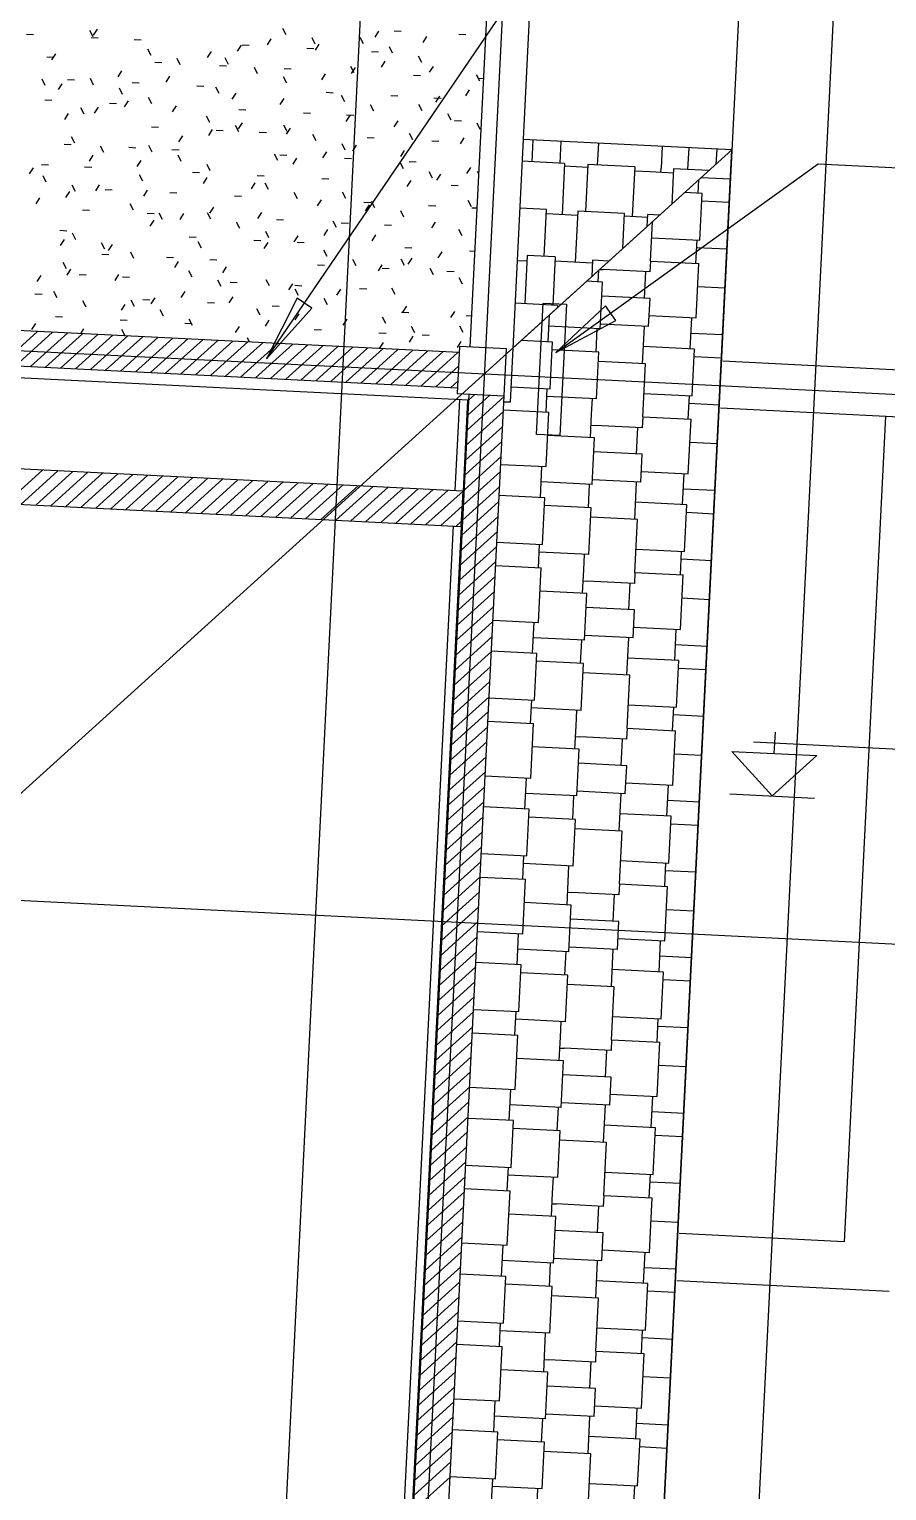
# Model space of a CAD drawing. Extents: x 549999 to 550212, y 1838161 to 1838467.
# Drawn here: x 550131.36 to 550135, y 1838351.09 to 1838357.28 of the extents above; entities that cross this region are included whole.
import ezdxf

# ---------------------------------------------------------------- set-up
doc = ezdxf.new("R2010")
doc.units = 0
for name, color, linetype in [('Level 11', 7, 'Continuous'), ('Level 15', 7, 'Continuous'), ('Level 18', 7, 'Continuous'), ('Level 20', 7, 'Continuous'), ('Level 22', 7, 'Continuous'), ('Level 24', 7, 'Continuous'), ('Level 28', 7, 'Continuous'), ('Level 33', 7, 'Continuous'), ('Level 36', 7, 'Continuous'), ('Level 37', 7, 'Continuous'), ('Level 39', 7, 'Continuous'), ('Level 4', 7, 'Continuous'), ('Level 42', 7, 'Continuous'), ('Level 8', 7, 'Continuous')]:
    doc.layers.add(name, color=color, linetype=linetype)

# ---------------------------------------------------------------- blocks, each defined once
blk = doc.blocks.new('FLOO10')
at = {"layer": 'Level 8'}
for p, q in [((1028.51, 797.1), (1028.51, 447.1)), ((1028.51, 447.1), (958.51, 447.1)), ((958.51, 427.1), (1048.51, 427.1))]:
    blk.add_line(p, q, dxfattribs=at)
blk = doc.blocks.new('FLOO11')
at = {"layer": 'Level 8'}
for p, q in [((958.51, 817.1), (1048.51, 817.1)), ((1048.51, 817.1), (1048.51, 797.1)), ((1048.51, 797.1), (958.51, 797.1))]:
    blk.add_line(p, q, dxfattribs=at)
blk = doc.blocks.new('SPOT_0')
at = {"layer": 'Level 24'}
for p, q in [((0, 0.2), (0, 0.3)), ((-0.1, 0.25), (0.8, 0.25)), ((0, 0), (-0.2, 0.2)), ((-0.2, 0.2), (0.2, 0.2)), ((0, 0), (-0.2, 0.2)), ((-0.2, 0.2), (0.2, 0.2)), ((0.2, 0.2), (0, 0)), ((0.2, 0.2), (0, 0)), ((-0.2, 0), (0.2, 0))]:
    blk.add_line(p, q, dxfattribs=at)

msp = doc.modelspace()

# ---------------------------------------------------------------- linework, layer by layer
at = {"layer": 'Level 11'}
for p, q in [((550131.2421, 1838355.8549), (550131.3994, 1838355.9972)), ((550131.3057, 1838355.8517), (550131.463, 1838355.9941)), ((550131.3693, 1838355.8486), (550131.5266, 1838355.9909)), ((550131.4328, 1838355.8454), (550131.5901, 1838355.9877)), ((550131.4964, 1838355.8422), (550131.6537, 1838355.9845)), ((550131.5599, 1838355.839), (550131.7172, 1838355.9814)), ((550131.6235, 1838355.8358), (550131.7808, 1838355.9782)), ((550131.6871, 1838355.8327), (550131.8444, 1838355.975)), ((550131.7506, 1838355.8295), (550131.9079, 1838355.9718)), ((550131.8142, 1838355.8263), (550131.9715, 1838355.9686)), ((550131.8777, 1838355.8231), (550132.035, 1838355.9655)), ((550131.9413, 1838355.82), (550132.0986, 1838355.9623)), ((550132.0049, 1838355.8168), (550132.1622, 1838355.9591)), ((550132.0684, 1838355.8136), (550132.2257, 1838355.9559)), ((550132.132, 1838355.8104), (550132.2893, 1838355.9528)), ((550132.1955, 1838355.8073), (550132.3528, 1838355.9496)), ((550132.2591, 1838355.8041), (550132.4164, 1838355.9464)), ((550132.3227, 1838355.8009), (550132.48, 1838355.9432)), ((550132.3862, 1838355.7977), (550132.5435, 1838355.94)), ((550132.4498, 1838355.7945), (550132.6071, 1838355.9369)), ((550132.5133, 1838355.7914), (550132.6706, 1838355.9337)), ((550132.5769, 1838355.7882), (550132.7342, 1838355.9305)), ((550132.6405, 1838355.785), (550132.7978, 1838355.9273)), ((550132.704, 1838355.7818), (550132.8613, 1838355.9242)), ((550132.7676, 1838355.7787), (550132.9249, 1838355.921)), ((550132.8311, 1838355.7755), (550132.9884, 1838355.9178)), ((550132.8947, 1838355.7723), (550133.052, 1838355.9146)), ((550132.9583, 1838355.7691), (550133.1156, 1838355.9114)), ((550133.0218, 1838355.7659), (550133.1791, 1838355.9083)), ((550133.1856, 1838355.9341), (550133.1756, 1838355.7343)), ((550133.3853, 1838355.9241), (550133.1856, 1838355.9341)), ((550133.3753, 1838355.7244), (550133.3853, 1838355.9241)), ((550133.0854, 1838355.7628), (550133.1813, 1838355.8496)), ((550133.1489, 1838355.7596), (550133.1782, 1838355.786)), ((550133.1756, 1838355.7343), (550133.3753, 1838355.7244)), ((550133.2179, 1838355.5792), (550133.3752, 1838355.7215)), ((550133.2211, 1838355.6428), (550133.3146, 1838355.7274)), ((550133.2242, 1838355.7063), (550133.251, 1838355.7306)), ((550133.2147, 1838355.5157), (550133.372, 1838355.658)), ((550133.2115, 1838355.4521), (550133.3688, 1838355.5944)), ((550133.2083, 1838355.3885), (550133.3656, 1838355.5309)), ((550133.2052, 1838355.325), (550133.3625, 1838355.4673)), ((550131.2643, 1838355.2681), (550131.4216, 1838355.4104)), ((550131.3278, 1838355.2649), (550131.4851, 1838355.4072)), ((550131.3914, 1838355.2617), (550131.5487, 1838355.404)), ((550131.4549, 1838355.2585), (550131.6122, 1838355.4009)), ((550133.202, 1838355.2614), (550133.3593, 1838355.4037)), ((550131.5185, 1838355.2554), (550131.6758, 1838355.3977)), ((550131.5821, 1838355.2522), (550131.7394, 1838355.3945)), ((550131.6456, 1838355.249), (550131.8029, 1838355.3913)), ((550131.7092, 1838355.2458), (550131.8665, 1838355.3882)), ((550131.7727, 1838355.2427), (550131.93, 1838355.385)), ((550131.8363, 1838355.2395), (550131.9936, 1838355.3818)), ((550131.8999, 1838355.2363), (550132.0572, 1838355.3786)), ((550131.9634, 1838355.2331), (550132.1207, 1838355.3754)), ((550132.027, 1838355.2299), (550132.1843, 1838355.3723)), ((550132.0905, 1838355.2268), (550132.2478, 1838355.3691)), ((550132.1541, 1838355.2236), (550132.3114, 1838355.3659)), ((550132.2177, 1838355.2204), (550132.375, 1838355.3627)), ((550132.2812, 1838355.2172), (550132.4385, 1838355.3596)), ((550132.3448, 1838355.2141), (550132.5021, 1838355.3564)), ((550132.4083, 1838355.2109), (550132.5656, 1838355.3532)), ((550132.4719, 1838355.2077), (550132.6292, 1838355.35)), ((550132.5355, 1838355.2045), (550132.6928, 1838355.3469)), ((550132.599, 1838355.2013), (550132.7563, 1838355.3437)), ((550132.6626, 1838355.1982), (550132.8199, 1838355.3405)), ((550133.1988, 1838355.1979), (550133.3561, 1838355.3402)), ((550132.7261, 1838355.195), (550132.8834, 1838355.3373)), ((550132.7897, 1838355.1918), (550132.947, 1838355.3341)), ((550132.8533, 1838355.1886), (550133.0106, 1838355.331)), ((550132.9168, 1838355.1855), (550133.0741, 1838355.3278)), ((550132.9804, 1838355.1823), (550133.1377, 1838355.3246)), ((550133.0439, 1838355.1791), (550133.2011, 1838355.3213)), ((550133.1075, 1838355.1759), (550133.1979, 1838355.2577)), ((550133.1956, 1838355.1343), (550133.3529, 1838355.2766)), ((550133.1711, 1838355.1728), (550133.1947, 1838355.1942)), ((550133.1925, 1838355.0707), (550133.3498, 1838355.2131)), ((550133.1893, 1838355.0072), (550133.3466, 1838355.1495)), ((550133.1861, 1838354.9436), (550133.3434, 1838355.0859)), ((550133.1829, 1838354.8801), (550133.3402, 1838355.0224)), ((550133.1797, 1838354.8165), (550133.3371, 1838354.9588)), ((550133.1766, 1838354.7529), (550133.3339, 1838354.8953)), ((550133.1734, 1838354.6894), (550133.3307, 1838354.8317)), ((550133.1702, 1838354.6258), (550133.3275, 1838354.7681)), ((550133.167, 1838354.5623), (550133.3243, 1838354.7046)), ((550133.1639, 1838354.4987), (550133.3212, 1838354.641)), ((550133.1607, 1838354.4351), (550133.318, 1838354.5775)), ((550133.1575, 1838354.3716), (550133.3148, 1838354.5139)), ((550133.1543, 1838354.308), (550133.3116, 1838354.4503)), ((550133.1512, 1838354.2445), (550133.3085, 1838354.3868)), ((550133.148, 1838354.1809), (550133.3053, 1838354.3232)), ((550133.1448, 1838354.1173), (550133.3021, 1838354.2597)), ((550133.1416, 1838354.0538), (550133.2989, 1838354.1961)), ((550133.1384, 1838353.9902), (550133.2957, 1838354.1325)), ((550133.1353, 1838353.9267), (550133.2926, 1838354.069)), ((550133.1321, 1838353.8631), (550133.2894, 1838354.0054)), ((550133.1289, 1838353.7995), (550133.2862, 1838353.9419)), ((550133.1257, 1838353.736), (550133.283, 1838353.8783)), ((550133.1226, 1838353.6724), (550133.2799, 1838353.8147)), ((550133.1194, 1838353.6089), (550133.2767, 1838353.7512)), ((550133.1162, 1838353.5453), (550133.2735, 1838353.6876)), ((550133.113, 1838353.4817), (550133.2703, 1838353.6241)), ((550133.1098, 1838353.4182), (550133.2671, 1838353.5605)), ((550133.1067, 1838353.3546), (550133.264, 1838353.4969)), ((550133.1035, 1838353.2911), (550133.2608, 1838353.4334)), ((550133.1003, 1838353.2275), (550133.2576, 1838353.3698)), ((550133.0971, 1838353.1639), (550133.2544, 1838353.3063)), ((550133.094, 1838353.1004), (550133.2513, 1838353.2427)), ((550133.0908, 1838353.0368), (550133.2481, 1838353.1791)), ((550133.0876, 1838352.9733), (550133.2449, 1838353.1156)), ((550133.0844, 1838352.9097), (550133.2417, 1838353.052)), ((550133.0812, 1838352.8461), (550133.2385, 1838352.9885)), ((550133.0781, 1838352.7826), (550133.2354, 1838352.9249)), ((550133.0749, 1838352.719), (550133.2322, 1838352.8613)), ((550133.0717, 1838352.6554), (550133.229, 1838352.7978)), ((550133.0685, 1838352.5919), (550133.2258, 1838352.7342)), ((550133.0654, 1838352.5283), (550133.2227, 1838352.6707)), ((550133.0622, 1838352.4648), (550133.2195, 1838352.6071)), ((550133.059, 1838352.4012), (550133.2163, 1838352.5435)), ((550133.0558, 1838352.3376), (550133.2131, 1838352.48)), ((550133.0526, 1838352.2741), (550133.2099, 1838352.4164)), ((550133.0495, 1838352.2105), (550133.2068, 1838352.3529)), ((550133.0463, 1838352.147), (550133.2036, 1838352.2893)), ((550133.0431, 1838352.0834), (550133.2004, 1838352.2257)), ((550133.0399, 1838352.0198), (550133.1972, 1838352.1622)), ((550133.0368, 1838351.9563), (550133.1941, 1838352.0986)), ((550133.0336, 1838351.8927), (550133.1909, 1838352.0351)), ((550133.0304, 1838351.8292), (550133.1877, 1838351.9715)), ((550133.0272, 1838351.7656), (550133.1845, 1838351.9079)), ((550133.024, 1838351.702), (550133.1814, 1838351.8444)), ((550133.0209, 1838351.6385), (550133.1782, 1838351.7808)), ((550133.0177, 1838351.5749), (550133.175, 1838351.7172)), ((550133.0145, 1838351.5114), (550133.1718, 1838351.6537)), ((550133.0113, 1838351.4478), (550133.1686, 1838351.5901)), ((550133.0082, 1838351.3842), (550133.1655, 1838351.5266)), ((550133.005, 1838351.3207), (550133.1623, 1838351.463)), ((550133.0018, 1838351.2571), (550133.1591, 1838351.3994)), ((550132.9986, 1838351.1936), (550133.1559, 1838351.3359)), ((550132.9955, 1838351.13), (550133.1528, 1838351.2723)), ((550132.9923, 1838351.0664), (550133.1496, 1838351.2088)), ((550132.9891, 1838351.0029), (550133.1464, 1838351.1452))]:
    msp.add_line(p, q, dxfattribs=at)
at = {"layer": 'Level 15'}
for p, q in [((550131.6343, 1838357.2455), (550131.6205, 1838357.2723)), ((550131.651, 1838357.277), (550131.6346, 1838357.2517)), ((550132.4521, 1838357.2537), (550132.4384, 1838357.2805)), ((550132.8432, 1838357.2689), (550132.8269, 1838357.2436)), ((550132.9088, 1838357.2703), (550132.9389, 1838357.2688)), ((550131.3517, 1838357.2566), (550131.3818, 1838357.255)), ((550131.6257, 1838357.2429), (550131.6558, 1838357.2413)), ((550131.8083, 1838357.2337), (550131.8385, 1838357.2322)), ((550132.2607, 1838357.2098), (550132.2443, 1838357.1844)), ((550132.2649, 1838357.2109), (550132.2951, 1838357.2094)), ((550132.3871, 1838357.2369), (550132.3708, 1838357.2116)), ((550132.5389, 1838357.1972), (550132.5691, 1838357.1957)), ((550132.5752, 1838357.214), (550132.5614, 1838357.2408)), ((550132.5904, 1838357.2145), (550132.574, 1838357.1892)), ((550132.7797, 1838357.216), (550132.7659, 1838357.2429)), ((550132.9027, 1838357.1764), (550132.889, 1838357.2032)), ((550133.0465, 1838357.2465), (550133.0301, 1838357.2211)), ((550133.1828, 1838357.2566), (550133.2129, 1838357.2551)), ((550131.4384, 1838357.1607), (550131.4686, 1838357.1592)), ((550131.475, 1838357.173), (550131.4586, 1838357.1477)), ((550131.8805, 1838357.1661), (550131.8667, 1838357.193)), ((550131.8951, 1838357.1378), (550131.9252, 1838357.1363)), ((550132.0035, 1838357.1265), (550131.9898, 1838357.1533)), ((550132.1343, 1838357.1826), (550132.1179, 1838357.1572)), ((550132.208, 1838357.1285), (550132.1942, 1838357.1554)), ((550132.8129, 1838357.1835), (550132.843, 1838357.182)), ((550132.8704, 1838357.1425), (550132.854, 1838357.1171)), ((550133.0258, 1838357.1367), (550133.0121, 1838357.1636)), ((550131.755, 1838357.101), (550131.7386, 1838357.0756)), ((550131.9583, 1838357.0786), (550131.9419, 1838357.0532)), ((550132.1691, 1838357.1241), (550132.1992, 1838357.1226)), ((550132.3311, 1838357.0889), (550132.3173, 1838357.1157)), ((550132.4542, 1838357.0492), (550132.4404, 1838357.076)), ((550132.443, 1838357.1104), (550132.4732, 1838357.1089)), ((550132.6176, 1838357.0881), (550132.6012, 1838357.0627)), ((550132.74, 1838357.093), (550132.7262, 1838357.1198)), ((550132.744, 1838357.1153), (550132.7276, 1838357.0899)), ((550132.991, 1838357.083), (550133.0211, 1838357.0815)), ((550133.0737, 1838357.12), (550133.0573, 1838357.0947)), ((550133.272, 1838357.0574), (550133.2582, 1838357.0842)), ((550131.4319, 1838357.039), (550131.4181, 1838357.0658)), ((550131.5022, 1838357.0466), (550131.4858, 1838357.0213)), ((550131.5252, 1838357.0648), (550131.5553, 1838357.0633)), ((550131.6363, 1838357.041), (550131.6226, 1838357.0679)), ((550131.7594, 1838357.0014), (550131.7457, 1838357.0282)), ((550131.7992, 1838357.0511), (550131.8293, 1838357.0496)), ((550132.0732, 1838357.0374), (550132.1033, 1838357.0359)), ((550132.1683, 1838357.0054), (550132.1546, 1838357.0323)), ((550133.2273, 1838357.0208), (550133.2109, 1838356.9955)), ((550133.265, 1838357.0693), (550133.2884, 1838357.0682)), ((550131.4293, 1838356.978), (550131.4595, 1838356.9765)), ((550131.7033, 1838356.9643), (550131.7334, 1838356.9628)), ((550131.7822, 1838356.9746), (550131.7658, 1838356.9492)), ((550131.8825, 1838356.9617), (550131.8687, 1838356.9885)), ((550131.9854, 1838356.9521), (550131.9691, 1838356.9268)), ((550132.2383, 1838357.0065), (550132.2219, 1838356.9812)), ((550132.4415, 1838356.9841), (550132.4252, 1838356.9587)), ((550132.6211, 1838357.01), (550132.6513, 1838357.0085)), ((550132.7003, 1838356.9699), (550132.6866, 1838356.9967)), ((550132.8234, 1838356.9302), (550132.8097, 1838356.9571)), ((550132.8951, 1838356.9963), (550132.9252, 1838356.9948)), ((550133.0279, 1838356.9322), (550133.0141, 1838356.9591)), ((550133.0777, 1838356.9872), (550133.1079, 1838356.9856)), ((550133.1008, 1838356.9936), (550133.0845, 1838356.9683)), ((550131.5294, 1838356.9202), (550131.513, 1838356.8948)), ((550131.5967, 1838356.9179), (550131.5829, 1838356.9448)), ((550131.6558, 1838356.9474), (550131.6394, 1838356.922)), ((550132.1287, 1838356.8824), (550132.1149, 1838356.9092)), ((550132.2512, 1838356.9369), (550132.2814, 1838356.9354)), ((550132.5252, 1838356.9232), (550132.5554, 1838356.9217)), ((550132.7216, 1838356.9121), (550132.7052, 1838356.8867)), ((550132.7079, 1838356.9141), (550132.738, 1838356.9126)), ((550132.9248, 1838356.8896), (550132.9084, 1838356.8643)), ((550133.151, 1838356.8926), (550133.1372, 1838356.9194)), ((550133.1645, 1838356.8913), (550133.1946, 1838356.8898)), ((550131.8814, 1838356.8639), (550131.9115, 1838356.8623)), ((550132.0126, 1838356.8257), (550131.9963, 1838356.8004)), ((550132.1391, 1838356.8529), (550132.1227, 1838356.8276)), ((550132.1554, 1838356.8502), (550132.1855, 1838356.8487)), ((550132.2518, 1838356.8427), (550132.238, 1838356.8695)), ((550132.2655, 1838356.8801), (550132.2491, 1838356.8548)), ((550132.338, 1838356.841), (550132.3681, 1838356.8395)), ((550132.4562, 1838356.8447), (550132.4425, 1838356.8716)), ((550132.4687, 1838356.8577), (550132.4523, 1838356.8323)), ((550132.5793, 1838356.8051), (550132.5655, 1838356.8319)), ((550132.9882, 1838356.8092), (550132.9744, 1838356.836)), ((550133.274, 1838356.8529), (550133.2603, 1838356.8798)), ((550131.5115, 1838356.7908), (550131.5416, 1838356.7893)), ((550131.557, 1838356.7949), (550131.5433, 1838356.8217)), ((550131.6801, 1838356.7552), (550131.6663, 1838356.782)), ((550131.7855, 1838356.7771), (550131.8156, 1838356.7756)), ((550131.8846, 1838356.7572), (550131.8708, 1838356.7841)), ((550131.9681, 1838356.768), (550131.9983, 1838356.7665)), ((550132.7024, 1838356.7654), (550132.6886, 1838356.7923)), ((550132.7488, 1838356.7856), (550132.7324, 1838356.7603)), ((550132.7946, 1838356.8182), (550132.8248, 1838356.8167)), ((550132.952, 1838356.7632), (550132.9356, 1838356.7379)), ((550133.0686, 1838356.8045), (550133.0988, 1838356.803)), ((550133.2048, 1838356.8176), (550133.1885, 1838356.7922)), ((550131.4156, 1838356.704), (550131.4458, 1838356.7025)), ((550131.6334, 1838356.7441), (550131.617, 1838356.7188)), ((550131.8366, 1838356.7217), (550131.8202, 1838356.6964)), ((550132.0076, 1838356.7176), (550131.9939, 1838356.7444)), ((550132.1307, 1838356.6779), (550132.117, 1838356.7048)), ((550132.4166, 1838356.7217), (550132.4028, 1838356.7485)), ((550132.4248, 1838356.7451), (550132.4549, 1838356.7436)), ((550132.4959, 1838356.7312), (550132.4795, 1838356.7059)), ((550132.6223, 1838356.7584), (550132.606, 1838356.7331)), ((550132.6987, 1838356.7314), (550132.7289, 1838356.7299)), ((550132.9485, 1838356.6861), (550132.9348, 1838356.7129)), ((550132.9727, 1838356.7177), (550133.0029, 1838356.7162)), ((550131.3805, 1838356.6898), (550131.3641, 1838356.6644)), ((550131.436, 1838356.6301), (550131.4222, 1838356.6569)), ((550131.5983, 1838356.6949), (550131.6284, 1838356.6934)), ((550131.8449, 1838356.6342), (550131.8311, 1838356.661)), ((550132.0549, 1838356.6721), (550132.085, 1838356.6706)), ((550132.1166, 1838356.6497), (550132.1003, 1838356.6243)), ((550132.3289, 1838356.6584), (550132.359, 1838356.6569)), ((550132.6029, 1838356.6447), (550132.633, 1838356.6432)), ((550133.0716, 1838356.6464), (550133.0579, 1838356.6733)), ((550133.1056, 1838356.664), (550133.0892, 1838356.6386)), ((550133.232, 1838356.6912), (550133.2157, 1838356.6658)), ((550133.2682, 1838356.6638), (550133.2623, 1838356.6753)), ((550131.5341, 1838356.5905), (550131.5178, 1838356.5652)), ((550131.5591, 1838356.5904), (550131.5453, 1838356.6173)), ((550131.6606, 1838356.6177), (550131.6442, 1838356.5924)), ((550131.685, 1838356.599), (550131.7152, 1838356.5975)), ((550131.8638, 1838356.5953), (550131.8474, 1838356.5699)), ((550131.959, 1838356.5853), (550131.9891, 1838356.5838)), ((550132.3199, 1838356.6272), (550132.3035, 1838356.6019)), ((550132.3769, 1838356.5986), (550132.3631, 1838356.6254)), ((550132.5, 1838356.5589), (550132.4862, 1838356.5858)), ((550132.7044, 1838356.561), (550132.6907, 1838356.5878)), ((550132.9792, 1838356.6368), (550132.9628, 1838356.6114)), ((550133.1508, 1838356.6173), (550133.1809, 1838356.6158)), ((550131.4077, 1838356.5633), (550131.3913, 1838356.538)), ((550131.8052, 1838356.5111), (550131.7915, 1838356.5379)), ((550132.1438, 1838356.5232), (550132.1275, 1838356.4979)), ((550132.233, 1838356.5716), (550132.2631, 1838356.5701)), ((550132.5999, 1838356.5552), (550132.5835, 1838356.5299)), ((550132.7809, 1838356.5442), (550132.8111, 1838356.5427)), ((550132.8031, 1838356.5328), (550132.7868, 1838356.5074)), ((550132.8275, 1838356.5213), (550132.8137, 1838356.5481)), ((550133.0549, 1838356.5305), (550133.0851, 1838356.529)), ((550133.2364, 1838356.5254), (550133.2227, 1838356.5522)), ((550133.2376, 1838356.5214), (550133.261, 1838356.5202)), ((550131.5891, 1838356.5122), (550131.6193, 1838356.5107)), ((550131.8631, 1838356.4986), (550131.8933, 1838356.497)), ((550131.891, 1838356.4689), (550131.8746, 1838356.4435)), ((550131.9283, 1838356.4714), (550131.9145, 1838356.4983)), ((550132.0174, 1838356.4961), (550132.001, 1838356.4707)), ((550132.1328, 1838356.4734), (550132.119, 1838356.5003)), ((550132.2558, 1838356.4338), (550132.2421, 1838356.4606)), ((550132.3471, 1838356.5008), (550132.3307, 1838356.4755)), ((550132.4111, 1838356.4712), (550132.4412, 1838356.4697)), ((550132.6648, 1838356.4379), (550132.651, 1838356.4647)), ((550132.685, 1838356.4575), (550132.7152, 1838356.456)), ((550132.9506, 1838356.4816), (550132.9368, 1838356.5085)), ((550133.0832, 1838356.4607), (550133.0668, 1838356.4354)), ((550131.4932, 1838356.4255), (550131.5234, 1838356.424)), ((550131.5611, 1838356.3859), (550131.5473, 1838356.4128)), ((550132.0412, 1838356.3981), (550132.0713, 1838356.3966)), ((550132.3789, 1838356.3941), (550132.3652, 1838356.421)), ((550132.5007, 1838356.4016), (550132.4843, 1838356.3762)), ((550132.6271, 1838356.4288), (550132.6107, 1838356.4034)), ((550132.8303, 1838356.4064), (550132.814, 1838356.381)), ((550132.8677, 1838356.4483), (550132.8978, 1838356.4468)), ((550133.1968, 1838356.4023), (550133.183, 1838356.4292)), ((550131.5117, 1838356.3873), (550131.4953, 1838356.3619)), ((550131.6842, 1838356.3463), (550131.6704, 1838356.3731)), ((550131.7149, 1838356.3649), (550131.6986, 1838356.3395)), ((550131.8073, 1838356.3066), (550131.7935, 1838356.3335)), ((550132.0931, 1838356.3504), (550132.0793, 1838356.3772)), ((550132.3152, 1838356.3844), (550132.3453, 1838356.3829)), ((550132.3742, 1838356.3744), (550132.3579, 1838356.3491)), ((550132.4978, 1838356.3753), (550132.528, 1838356.3738)), ((550132.6251, 1838356.3148), (550132.6113, 1838356.3416)), ((550132.9545, 1838356.3524), (550132.9846, 1838356.3509)), ((550133.1104, 1838356.3343), (550133.094, 1838356.309)), ((550133.2284, 1838356.3387), (550133.2519, 1838356.3376)), ((550131.5214, 1838356.2629), (550131.5077, 1838356.2897)), ((550131.6713, 1838356.325), (550131.7015, 1838356.3235)), ((550131.9453, 1838356.3113), (550131.9754, 1838356.3098)), ((550131.995, 1838356.2928), (550131.9786, 1838356.2675)), ((550132.128, 1838356.3022), (550132.1581, 1838356.3007)), ((550132.1982, 1838356.2704), (550132.1818, 1838356.2451)), ((550132.5846, 1838356.2794), (550132.6147, 1838356.2779)), ((550132.7482, 1838356.2751), (550132.7344, 1838356.302)), ((550132.8575, 1838356.2799), (550132.8411, 1838356.2546)), ((550132.9526, 1838356.2772), (550132.9389, 1838356.304)), ((550132.9839, 1838356.3071), (550132.9676, 1838356.2818)), ((550131.4125, 1838356.2337), (550131.3961, 1838356.2083)), ((550131.5389, 1838356.2609), (550131.5225, 1838356.2355)), ((550131.5754, 1838356.2383), (550131.6056, 1838356.2368)), ((550131.7421, 1838356.2384), (550131.7258, 1838356.2131)), ((550131.7581, 1838356.2291), (550131.7882, 1838356.2276)), ((550132.0534, 1838356.2273), (550132.0397, 1838356.2541)), ((550132.1765, 1838356.1876), (550132.1628, 1838356.2145)), ((550132.2147, 1838356.2063), (550132.2449, 1838356.2048)), ((550132.381, 1838356.1897), (550132.3672, 1838356.2165)), ((550132.8586, 1838356.2657), (550132.8887, 1838356.2642)), ((550133.0757, 1838356.2375), (550133.062, 1838356.2644)), ((550133.1325, 1838356.252), (550133.1627, 1838356.2505)), ((550133.1988, 1838356.1978), (550133.185, 1838356.2247)), ((550131.3882, 1838356.1561), (550131.4184, 1838356.1546)), ((550131.4818, 1838356.1398), (550131.468, 1838356.1666)), ((550132.0222, 1838356.1664), (550132.0058, 1838356.1411)), ((550132.2254, 1838356.144), (550132.209, 1838356.1186)), ((550132.4782, 1838356.1984), (550132.4619, 1838356.173)), ((550132.4887, 1838356.1926), (550132.5188, 1838356.1911)), ((550132.5041, 1838356.15), (550132.4903, 1838356.1769)), ((550132.6815, 1838356.1759), (550132.6651, 1838356.1506)), ((550132.7627, 1838356.1789), (550132.7928, 1838356.1774)), ((550132.913, 1838356.1541), (550132.8992, 1838356.1809)), ((550131.6049, 1838356.1001), (550131.5911, 1838356.127)), ((550131.7693, 1838356.112), (550131.7529, 1838356.0867)), ((550131.8093, 1838356.1022), (550131.7956, 1838356.129)), ((550131.8449, 1838356.1332), (550131.875, 1838356.1317)), ((550131.8957, 1838356.1392), (550131.8794, 1838356.1139)), ((550131.9324, 1838356.0625), (550131.9186, 1838356.0893)), ((550132.1188, 1838356.1195), (550132.149, 1838356.118)), ((550132.3413, 1838356.0666), (550132.3275, 1838356.0934)), ((550132.3928, 1838356.1059), (550132.4229, 1838356.1043)), ((550132.6271, 1838356.1103), (550132.6134, 1838356.1372)), ((550132.9615, 1838356.1039), (550132.9451, 1838356.0785)), ((550131.39, 1838356.0304), (550131.3737, 1838356.0051)), ((550131.475, 1838356.0602), (550131.5051, 1838356.0587)), ((550131.749, 1838356.0465), (550131.7791, 1838356.045)), ((550132.0229, 1838356.0328), (550132.0531, 1838356.0313)), ((550132.0555, 1838356.0228), (550132.0417, 1838356.0497)), ((550132.379, 1838356.0447), (550132.3626, 1838356.0194)), ((550132.5054, 1838356.0719), (550132.4891, 1838356.0466)), ((550132.7087, 1838356.0495), (550132.6923, 1838356.0242)), ((550132.8733, 1838356.031), (550132.8595, 1838356.0579)), ((550132.9408, 1838356.0785), (550132.9709, 1838356.077)), ((550133.1648, 1838356.0815), (550133.1484, 1838356.0561)), ((550133.2008, 1838355.9934), (550133.1871, 1838356.0202)), ((550133.2147, 1838356.0648), (550133.2382, 1838356.0636)), ((550131.5933, 1838356.008), (550131.5805, 1838355.9882)), ((550131.7697, 1838355.9791), (550131.7559, 1838356.0059)), ((550132.2526, 1838356.0176), (550132.2362, 1838355.9922)), ((550132.2971, 1838355.9524), (550132.2879, 1838355.9704)), ((550132.5709, 1838356.0054), (550132.601, 1838356.0039)), ((550132.8449, 1838355.9917), (550132.875, 1838355.9902)), ((550132.9887, 1838355.9775), (550132.9723, 1838355.9521)), ((550132.9964, 1838355.9913), (550132.9826, 1838356.0182)), ((550133.0275, 1838355.9826), (550133.0577, 1838355.9811)), ((550132.8623, 1838355.9503), (550132.8459, 1838355.9249)), ((550133.1919, 1838355.955), (550133.1756, 1838355.9297))]:
    msp.add_line(p, q, dxfattribs=at)
at = {"layer": 'Level 18'}
for p, q in [((550133.0127, 1838362.2679), (550131.9518, 1838341.0465)), ((550133.612, 1838362.238), (550132.551, 1838341.0165)), ((550135.0102, 1838362.1681), (550133.9493, 1838340.9466)), ((550116.5119, 1838356.6564), (550140.8514, 1838355.4396))]:
    msp.add_line(p, q, dxfattribs=at)
at = {"layer": 'Level 20'}
for p, q in [((550139.8614, 1838467.2178), (550133.7664, 1838345.3001)), ((550140.2609, 1838467.1978), (550134.1659, 1838345.2801)), ((550139.7008, 1838464.0054), (550133.6058, 1838342.0877)), ((550140.1003, 1838463.9855), (550134.0053, 1838342.0677))]:
    msp.add_line(p, q, dxfattribs=at)
at = {"layer": 'Level 22'}
for p, q in [((550132.3686, 1838355.8807), (550134.391, 1838358.8533)), ((550133.5937, 1838355.9078), (550134.705, 1838356.7077)), ((550134.705, 1838356.7077), (550135.8072, 1838356.6526)), ((550132.4982, 1838356.1381), (550132.3686, 1838355.8807)), ((550132.4982, 1838356.1381), (550132.3686, 1838355.8807)), ((550132.3686, 1838355.8807), (550132.5604, 1838356.0958)), ((550132.3686, 1838355.8807), (550132.5604, 1838356.0958)), ((550132.5604, 1838356.0958), (550132.4982, 1838356.1381)), ((550132.5604, 1838356.0958), (550132.4982, 1838356.1381)), ((550133.8036, 1838356.1053), (550133.5937, 1838355.9078)), ((550133.8036, 1838356.1053), (550133.5937, 1838355.9078)), ((550133.8476, 1838356.0442), (550133.8036, 1838356.1053)), ((550133.8476, 1838356.0442), (550133.8036, 1838356.1053)), ((550133.5937, 1838355.9078), (550133.8476, 1838356.0442)), ((550133.5937, 1838355.9078), (550133.8476, 1838356.0442))]:
    msp.add_line(p, q, dxfattribs=at)
at = {"layer": 'Level 28'}
for p, q in [((550133.1843, 1838355.908), (550127.1179, 1838356.2113)), ((550133.1856, 1838355.9341), (550133.1756, 1838355.7343)), ((550133.3853, 1838355.9241), (550133.1856, 1838355.9341)), ((550133.3753, 1838355.7244), (550133.3853, 1838355.9241)), ((550131.0805, 1838355.863), (550133.1768, 1838355.7582)), ((550133.2255, 1838355.7318), (550132.9858, 1838350.9378)), ((550133.1357, 1838350.9303), (550133.3753, 1838355.7244)), ((550133.1756, 1838355.7343), (550133.3753, 1838355.7244)), ((550133.2011, 1838355.3214), (550131.0588, 1838355.4285)), ((550130.9115, 1838355.2857), (550133.1936, 1838355.1716)), ((550133.1936, 1838355.1716), (550133.2011, 1838355.3214))]:
    msp.add_line(p, q, dxfattribs=at)
at = {"layer": 'Level 33'}
for p, q in [((550133.5118, 1838355.561), (550133.5396, 1838356.1174)), ((550133.5396, 1838356.1174), (550133.6387, 1838356.1124)), ((550133.6387, 1838356.1124), (550133.6109, 1838355.556)), ((550133.6109, 1838355.556), (550133.5118, 1838355.561))]:
    msp.add_line(p, q, dxfattribs=at)
at = {"layer": 'Level 36'}
msp.add_line((550111.8211, 1838354.5625), (550140.8625, 1838353.1106), dxfattribs=at)
at = {"layer": 'Level 37'}
for p, q in [((550134.3397, 1838356.7664), (550133.4116, 1838355.9267)), ((550134.3397, 1838356.7664), (550133.4558, 1838356.8106)), ((550133.8104, 1838346.1796), (550134.3397, 1838356.7664))]:
    msp.add_line(p, q, dxfattribs=at)
at = {"layer": 'Level 39'}
msp.add_line((550134.3397, 1838356.7664), (550129.9876, 1838352.8288), dxfattribs=at)
at = {"layer": 'Level 4'}
for p, q in [((550133.6063, 1838359.8218), (550133.4001, 1838355.697)), ((550133.2316, 1838355.9318), (550133.4175, 1838359.651)), ((550133.2242, 1838355.7058), (550131.078, 1838355.8131)), ((550133.2203, 1838355.706), (550133.2011, 1838355.3214)), ((550133.4001, 1838355.697), (550133.374, 1838355.6983)), ((550133.1936, 1838355.1716), (550132.982, 1838350.938))]:
    msp.add_line(p, q, dxfattribs=at)
at = {"layer": 'Level 42'}
for p, q in [((550133.497, 1838356.8085), (550133.4924, 1838356.7157)), ((550133.6157, 1838356.8026), (550133.6111, 1838356.7098)), ((550133.774, 1838356.7947), (550133.7694, 1838356.7018)), ((550134.0445, 1838356.7811), (550134.0398, 1838356.6883)), ((550134.1566, 1838356.7755), (550134.1519, 1838356.6827)), ((550134.2753, 1838356.7696), (550134.2721, 1838356.7052)), ((550133.6309, 1838356.7088), (550133.4511, 1838356.7178)), ((550133.6309, 1838356.7088), (550133.6201, 1838356.4922)), ((550133.7298, 1838356.7038), (550133.7199, 1838356.5053)), ((550133.9277, 1838356.6939), (550133.7298, 1838356.7038)), ((550133.7292, 1838356.6918), (550133.6303, 1838356.6967)), ((550133.9277, 1838356.6939), (550133.9172, 1838356.4834)), ((550133.9927, 1838356.6726), (550133.9268, 1838356.6759)), ((550134.0917, 1838356.6676), (550133.9927, 1838356.6726)), ((550134.0389, 1838356.6703), (550134.0398, 1838356.6883)), ((550134.0926, 1838356.6857), (550134.0851, 1838356.5361)), ((550134.2422, 1838356.6782), (550134.0926, 1838356.6857)), ((550134.196, 1838356.5828), (550134.1989, 1838356.639)), ((550134.3334, 1838356.642), (550134.2091, 1838356.6482)), ((550134.2141, 1838356.5818), (550134.1398, 1838356.5856)), ((550134.2042, 1838356.384), (550134.2141, 1838356.5818)), ((550133.555, 1838356.5136), (550133.4412, 1838356.5193)), ((550134.3285, 1838356.5431), (550134.2124, 1838356.5489)), ((550133.5451, 1838356.3151), (550133.555, 1838356.5136)), ((550133.686, 1838356.4889), (550133.5541, 1838356.4955)), ((550133.6869, 1838356.507), (550133.6761, 1838356.2905)), ((550133.8848, 1838356.4971), (550133.6869, 1838356.507)), ((550133.8773, 1838356.3481), (550133.8848, 1838356.4971)), ((550133.9831, 1838356.4801), (550133.8842, 1838356.4851)), ((550133.9812, 1838356.4421), (550133.9837, 1838356.4921)), ((550134.0338, 1838356.4896), (550133.9837, 1838356.4921)), ((550133.9947, 1838356.2953), (550134.0031, 1838356.4619)), ((550133.9997, 1838356.3942), (550134.2042, 1838356.384)), ((550134.1872, 1838356.2856), (550134.1922, 1838356.3846)), ((550134.3186, 1838356.3452), (550134.1905, 1838356.3516)), ((550133.4713, 1838356.2947), (550133.4301, 1838356.2967)), ((550133.4725, 1838356.3187), (550133.4623, 1838356.1142)), ((550133.5912, 1838356.3128), (550133.4725, 1838356.3187)), ((550133.5912, 1838356.3128), (550133.581, 1838356.1083)), ((550133.7486, 1838356.2868), (550133.5903, 1838356.2947)), ((550133.7492, 1838356.2989), (550133.7458, 1838356.229)), ((550133.8191, 1838356.2954), (550133.7492, 1838356.2989)), ((550133.9947, 1838356.2953), (550133.9924, 1838356.2491)), ((550133.9947, 1838356.2953), (550134.1993, 1838356.285)), ((550134.1877, 1838356.0542), (550134.1993, 1838356.285)), ((550133.7913, 1838356.2063), (550133.7243, 1838356.2096)), ((550133.7733, 1838356.2072), (550133.7757, 1838356.2561)), ((550133.7797, 1838356.2597), (550133.794, 1838356.259)), ((550133.7814, 1838356.0084), (550133.7913, 1838356.2063)), ((550133.9924, 1838356.2491), (550133.794, 1838356.259)), ((550133.9688, 1838356.1379), (550133.9744, 1838356.25)), ((550133.9929, 1838356.1367), (550133.7883, 1838356.1469)), ((550134.3104, 1838356.1803), (550134.1943, 1838356.1861)), ((550133.6008, 1838356.1073), (550133.4211, 1838356.1163)), ((550133.5858, 1838356.0843), (550133.5862, 1838356.0843)), ((550133.5862, 1838356.0843), (550133.5863, 1838356.0847)), ((550133.6008, 1838356.1073), (550133.6003, 1838356.0974)), ((550133.9869, 1838356.0179), (550133.9929, 1838356.1367)), ((550133.5616, 1838355.9532), (550133.5673, 1838356.0676)), ((550133.9869, 1838356.0179), (550133.7824, 1838356.0282)), ((550133.9892, 1838356.0641), (550134.1877, 1838356.0542)), ((550134.1631, 1838355.9232), (550134.1697, 1838356.0551)), ((550133.5796, 1838355.9523), (550133.4473, 1838355.959)), ((550133.7814, 1838356.0084), (550133.5649, 1838356.0192)), ((550133.7644, 1838355.91), (550133.7694, 1838356.009)), ((550133.961, 1838355.8605), (550133.9689, 1838356.0188)), ((550134.3005, 1838355.9824), (550134.1664, 1838355.9891)), ((550133.5697, 1838355.7545), (550133.5796, 1838355.9523)), ((550133.7765, 1838355.9094), (550133.578, 1838355.9194)), ((550133.7666, 1838355.7116), (550133.7765, 1838355.9094)), ((550134.1811, 1838355.9223), (550133.9646, 1838355.9331)), ((550134.1712, 1838355.7244), (550134.1811, 1838355.9223)), ((550133.973, 1838355.8599), (550133.7745, 1838355.8699)), ((550133.9618, 1838355.6357), (550133.973, 1838355.8599)), ((550134.2955, 1838355.8835), (550134.1795, 1838355.8893)), ((550133.4034, 1838355.7628), (550133.5697, 1838355.7545)), ((550133.5528, 1838355.6561), (550133.5577, 1838355.7551)), ((550133.7666, 1838355.7116), (550133.5561, 1838355.7221)), ((550133.7452, 1838355.6465), (550133.7485, 1838355.7125)), ((550133.9667, 1838355.7346), (550134.1712, 1838355.7244)), ((550134.1542, 1838355.6261), (550134.1592, 1838355.725)), ((550133.3724, 1838355.6652), (550133.5648, 1838355.6555)), ((550133.5533, 1838355.4247), (550133.5648, 1838355.6555)), ((550134.2856, 1838355.6856), (550134.1575, 1838355.692)), ((550133.7403, 1838355.5476), (550133.7452, 1838355.6465)), ((550133.7429, 1838355.6003), (550133.761, 1838355.5994)), ((550133.9595, 1838355.5895), (550133.761, 1838355.5994)), ((550133.9358, 1838355.4783), (550133.9414, 1838355.5904)), ((550133.9618, 1838355.6357), (550133.9595, 1838355.5895)), ((550133.9618, 1838355.6357), (550134.1663, 1838355.6255)), ((550134.1547, 1838355.3946), (550134.1663, 1838355.6255)), ((550133.7583, 1838355.5467), (550133.5599, 1838355.5566)), ((550133.7484, 1838355.3488), (550133.7583, 1838355.5467)), ((550134.2774, 1838355.5207), (550134.1613, 1838355.5265)), ((550133.9599, 1838355.4771), (550133.7554, 1838355.4873)), ((550133.9539, 1838355.3584), (550133.9599, 1838355.4771)), ((550133.3608, 1838355.4343), (550133.5533, 1838355.4247)), ((550133.5286, 1838355.2937), (550133.5352, 1838355.4256)), ((550133.9562, 1838355.4045), (550134.1547, 1838355.3946)), ((550133.7484, 1838355.3488), (550133.5319, 1838355.3596)), ((550133.7315, 1838355.2505), (550133.7364, 1838355.3494)), ((550133.9539, 1838355.3584), (550133.7494, 1838355.3686)), ((550133.928, 1838355.201), (550133.9359, 1838355.3593)), ((550134.1301, 1838355.2636), (550134.1367, 1838355.3955)), ((550133.5467, 1838355.2928), (550133.3542, 1838355.3024)), ((550133.5368, 1838355.0949), (550133.5467, 1838355.2928)), ((550134.2675, 1838355.3229), (550134.1334, 1838355.3296)), ((550133.7435, 1838355.2499), (550133.545, 1838355.2598)), ((550133.7336, 1838355.052), (550133.7435, 1838355.2499)), ((550134.1481, 1838355.2627), (550133.9316, 1838355.2735)), ((550134.1383, 1838355.0648), (550134.1481, 1838355.2627)), ((550134.2626, 1838355.2239), (550134.1465, 1838355.2297)), ((550133.94, 1838355.2004), (550133.7415, 1838355.2103)), ((550133.9288, 1838354.9761), (550133.94, 1838355.2004)), ((550133.3443, 1838355.1045), (550133.5368, 1838355.0949)), ((550133.5198, 1838354.9966), (550133.5247, 1838355.0955)), ((550133.7336, 1838355.052), (550133.5231, 1838355.0625)), ((550133.7123, 1838354.9869), (550133.7156, 1838355.0529)), ((550133.9337, 1838355.075), (550134.1383, 1838355.0648)), ((550134.1213, 1838354.9665), (550134.1262, 1838355.0654)), ((550134.2527, 1838355.026), (550134.1246, 1838355.0324)), ((550133.3394, 1838355.0056), (550133.5318, 1838354.996)), ((550133.5203, 1838354.7651), (550133.5318, 1838354.996)), ((550133.7073, 1838354.888), (550133.7123, 1838354.9869)), ((550133.9288, 1838354.9761), (550133.9265, 1838354.9299)), ((550133.9288, 1838354.9761), (550134.1333, 1838354.9659)), ((550133.71, 1838354.9408), (550133.728, 1838354.9399)), ((550133.9265, 1838354.9299), (550133.728, 1838354.9399)), ((550133.9028, 1838354.8187), (550133.9084, 1838354.9308)), ((550134.1218, 1838354.735), (550134.1333, 1838354.9659)), ((550133.7254, 1838354.8871), (550133.5269, 1838354.897)), ((550133.7155, 1838354.6892), (550133.7254, 1838354.8871)), ((550134.2444, 1838354.8611), (550134.1284, 1838354.867)), ((550133.9269, 1838354.8175), (550133.7224, 1838354.8277)), ((550133.921, 1838354.6988), (550133.9269, 1838354.8175)), ((550133.3278, 1838354.7747), (550133.5203, 1838354.7651)), ((550133.4956, 1838354.6341), (550133.5022, 1838354.766)), ((550133.9233, 1838354.745), (550134.1218, 1838354.735)), ((550134.0971, 1838354.604), (550134.1037, 1838354.7359)), ((550133.7155, 1838354.6892), (550133.4989, 1838354.7)), ((550133.6985, 1838354.5909), (550133.7034, 1838354.6898)), ((550133.921, 1838354.6988), (550133.7165, 1838354.709)), ((550133.895, 1838354.5414), (550133.9029, 1838354.6997)), ((550134.2345, 1838354.6633), (550134.1004, 1838354.67)), ((550133.5137, 1838354.6332), (550133.3213, 1838354.6428)), ((550133.5038, 1838354.4353), (550133.5137, 1838354.6332)), ((550133.7105, 1838354.5903), (550133.512, 1838354.6002)), ((550134.1152, 1838354.6031), (550133.8986, 1838354.6139)), ((550134.1053, 1838354.4052), (550134.1152, 1838354.6031)), ((550133.7006, 1838354.3924), (550133.7105, 1838354.5903)), ((550133.907, 1838354.5408), (550133.7085, 1838354.5507)), ((550133.8958, 1838354.3165), (550133.907, 1838354.5408)), ((550134.2296, 1838354.5643), (550134.1135, 1838354.5701)), ((550133.3114, 1838354.4449), (550133.5038, 1838354.4353)), ((550133.4868, 1838354.337), (550133.4918, 1838354.4359)), ((550133.9008, 1838354.4155), (550134.1053, 1838354.4052)), ((550133.7006, 1838354.3924), (550133.4901, 1838354.4029)), ((550133.6793, 1838354.3274), (550133.6826, 1838354.3933)), ((550134.0883, 1838354.3069), (550134.0932, 1838354.4058)), ((550134.2197, 1838354.3665), (550134.0916, 1838354.3729)), ((550133.3064, 1838354.346), (550133.4988, 1838354.3364)), ((550133.4873, 1838354.1055), (550133.4988, 1838354.3364)), ((550133.6743, 1838354.2284), (550133.6793, 1838354.3274)), ((550133.8958, 1838354.3165), (550133.8935, 1838354.2704)), ((550133.8958, 1838354.3165), (550134.1003, 1838354.3063)), ((550134.0888, 1838354.0755), (550134.1003, 1838354.3063)), ((550133.6924, 1838354.2275), (550133.4939, 1838354.2374)), ((550133.677, 1838354.2812), (550133.695, 1838354.2803)), ((550133.6825, 1838354.0296), (550133.6924, 1838354.2275)), ((550133.8935, 1838354.2704), (550133.695, 1838354.2803)), ((550133.8699, 1838354.1591), (550133.8755, 1838354.2713)), ((550133.8939, 1838354.1579), (550133.6894, 1838354.1682)), ((550134.2114, 1838354.2016), (550134.0954, 1838354.2074)), ((550133.2949, 1838354.1151), (550133.4873, 1838354.1055)), ((550133.4627, 1838353.9745), (550133.4693, 1838354.1064)), ((550133.888, 1838354.0392), (550133.8939, 1838354.1579)), ((550133.6825, 1838354.0296), (550133.466, 1838354.0405)), ((550133.888, 1838354.0392), (550133.6835, 1838354.0494)), ((550133.862, 1838353.8818), (550133.8699, 1838354.0401)), ((550133.8903, 1838354.0854), (550134.0888, 1838354.0755)), ((550134.0642, 1838353.9444), (550134.0707, 1838354.0764)), ((550133.4807, 1838353.9736), (550133.2883, 1838353.9832)), ((550133.6655, 1838353.9313), (550133.6705, 1838354.0302)), ((550134.2016, 1838354.0037), (550134.0674, 1838354.0104)), ((550133.4708, 1838353.7757), (550133.4807, 1838353.9736)), ((550133.6776, 1838353.9307), (550133.4791, 1838353.9406)), ((550133.6677, 1838353.7328), (550133.6776, 1838353.9307)), ((550134.0822, 1838353.9435), (550133.8657, 1838353.9544)), ((550134.0723, 1838353.7457), (550134.0822, 1838353.9435)), ((550133.8741, 1838353.8812), (550133.6756, 1838353.8911)), ((550133.8629, 1838353.657), (550133.8741, 1838353.8812)), ((550134.1966, 1838353.9048), (550134.0805, 1838353.9106)), ((550133.2784, 1838353.7854), (550133.4708, 1838353.7757)), ((550133.4538, 1838353.6774), (550133.4588, 1838353.7763)), ((550133.6677, 1838353.7328), (550133.4571, 1838353.7434)), ((550133.6463, 1838353.6678), (550133.6496, 1838353.7337)), ((550133.8678, 1838353.7559), (550134.0723, 1838353.7457)), ((550134.0553, 1838353.6473), (550134.0603, 1838353.7463)), ((550133.2734, 1838353.6864), (550133.4659, 1838353.6768)), ((550133.4543, 1838353.446), (550133.4659, 1838353.6768)), ((550133.6414, 1838353.5688), (550133.6463, 1838353.6678)), ((550134.1867, 1838353.7069), (550134.0586, 1838353.7133)), ((550133.644, 1838353.6216), (550133.6621, 1838353.6207)), ((550133.8605, 1838353.6108), (550133.6621, 1838353.6207)), ((550133.8369, 1838353.4996), (550133.8425, 1838353.6117)), ((550133.8629, 1838353.657), (550133.8605, 1838353.6108)), ((550133.8629, 1838353.657), (550134.0674, 1838353.6467)), ((550134.0558, 1838353.4159), (550134.0674, 1838353.6467)), ((550133.6594, 1838353.5679), (550133.4609, 1838353.5779)), ((550133.6495, 1838353.3701), (550133.6594, 1838353.5679)), ((550134.1785, 1838353.542), (550134.0624, 1838353.5478)), ((550133.861, 1838353.4984), (550133.6565, 1838353.5086)), ((550133.855, 1838353.3796), (550133.861, 1838353.4984)), ((550133.2619, 1838353.4556), (550133.4543, 1838353.446)), ((550133.4297, 1838353.3149), (550133.4363, 1838353.4469)), ((550133.8573, 1838353.4258), (550134.0558, 1838353.4159)), ((550133.6495, 1838353.3701), (550133.433, 1838353.3809)), ((550133.6326, 1838353.2717), (550133.6375, 1838353.3707)), ((550133.855, 1838353.3796), (550133.6505, 1838353.3899)), ((550133.8291, 1838353.2222), (550133.837, 1838353.3805)), ((550134.0312, 1838353.2849), (550134.0378, 1838353.4168)), ((550133.4477, 1838353.314), (550133.2553, 1838353.3237)), ((550133.4378, 1838353.1162), (550133.4477, 1838353.314)), ((550134.1686, 1838353.3441), (550134.0345, 1838353.3508)), ((550133.6446, 1838353.2711), (550133.4461, 1838353.2811)), ((550133.6347, 1838353.0733), (550133.6446, 1838353.2711)), ((550134.0492, 1838353.284), (550133.8327, 1838353.2948)), ((550134.0393, 1838353.0861), (550134.0492, 1838353.284)), ((550134.1636, 1838353.2452), (550134.0476, 1838353.251)), ((550133.8411, 1838353.2216), (550133.6426, 1838353.2316)), ((550133.8299, 1838352.9974), (550133.8411, 1838353.2216)), ((550133.2454, 1838353.1258), (550133.4378, 1838353.1162)), ((550133.4209, 1838353.0178), (550133.4258, 1838353.1168)), ((550133.6347, 1838353.0733), (550133.4242, 1838353.0838)), ((550133.6133, 1838353.0082), (550133.6166, 1838353.0742)), ((550133.8348, 1838353.0963), (550134.0393, 1838353.0861)), ((550134.0224, 1838352.9878), (550134.0273, 1838353.0867)), ((550134.1537, 1838353.0473), (550134.0257, 1838353.0537)), ((550133.2405, 1838353.0268), (550133.4329, 1838353.0172)), ((550133.4214, 1838352.7864), (550133.4329, 1838353.0172)), ((550133.6084, 1838352.9093), (550133.6133, 1838353.0082)), ((550133.8299, 1838352.9974), (550133.8276, 1838352.9512)), ((550133.8299, 1838352.9974), (550134.0344, 1838352.9872)), ((550134.0228, 1838352.7563), (550134.0344, 1838352.9872)), ((550133.611, 1838352.962), (550133.6291, 1838352.9611)), ((550133.8276, 1838352.9512), (550133.6291, 1838352.9611)), ((550133.8039, 1838352.84), (550133.8095, 1838352.9521)), ((550133.6264, 1838352.9084), (550133.428, 1838352.9183)), ((550133.6166, 1838352.7105), (550133.6264, 1838352.9084)), ((550134.1455, 1838352.8824), (550134.0294, 1838352.8882)), ((550133.828, 1838352.8388), (550133.6235, 1838352.849)), ((550133.822, 1838352.7201), (550133.828, 1838352.8388)), ((550133.2289, 1838352.796), (550133.4214, 1838352.7864)), ((550133.3967, 1838352.6554), (550133.4033, 1838352.7873)), ((550133.8244, 1838352.7662), (550134.0228, 1838352.7563)), ((550133.9982, 1838352.6253), (550134.0048, 1838352.7572)), ((550133.6166, 1838352.7105), (550133.4, 1838352.7213)), ((550133.5996, 1838352.6122), (550133.6045, 1838352.7111)), ((550133.822, 1838352.7201), (550133.6175, 1838352.7303)), ((550133.7961, 1838352.5627), (550133.804, 1838352.721)), ((550134.1356, 1838352.6845), (550134.0015, 1838352.6913)), ((550133.4148, 1838352.6545), (550133.2223, 1838352.6641)), ((550133.4049, 1838352.4566), (550133.4148, 1838352.6545)), ((550133.6116, 1838352.6116), (550133.4131, 1838352.6215)), ((550134.0162, 1838352.6244), (550133.7997, 1838352.6352)), ((550134.0064, 1838352.4265), (550134.0162, 1838352.6244)), ((550133.6017, 1838352.4137), (550133.6116, 1838352.6116)), ((550133.8081, 1838352.5621), (550133.6096, 1838352.572)), ((550133.7969, 1838352.3378), (550133.8081, 1838352.5621)), ((550134.1307, 1838352.5856), (550134.0146, 1838352.5914)), ((550133.2124, 1838352.4662), (550133.4049, 1838352.4566)), ((550133.3879, 1838352.3583), (550133.3928, 1838352.4572)), ((550133.8019, 1838352.4367), (550134.0064, 1838352.4265)), ((550133.6017, 1838352.4137), (550133.3912, 1838352.4242)), ((550133.5804, 1838352.3486), (550133.5837, 1838352.4146)), ((550133.9894, 1838352.3282), (550133.9943, 1838352.4271)), ((550134.1208, 1838352.3877), (550133.9927, 1838352.3941)), ((550133.2075, 1838352.3673), (550133.3999, 1838352.3577)), ((550133.3884, 1838352.1268), (550133.3999, 1838352.3577)), ((550133.5754, 1838352.2497), (550133.5804, 1838352.3486)), ((550133.7969, 1838352.3378), (550133.7946, 1838352.2916)), ((550133.7969, 1838352.3378), (550134.0014, 1838352.3276)), ((550133.9899, 1838352.0967), (550134.0014, 1838352.3276)), ((550133.5935, 1838352.2488), (550133.395, 1838352.2587)), ((550133.5781, 1838352.3025), (550133.5961, 1838352.3016)), ((550133.5836, 1838352.0509), (550133.5935, 1838352.2488)), ((550133.7946, 1838352.2916), (550133.5961, 1838352.3016)), ((550133.7709, 1838352.1804), (550133.7766, 1838352.2925)), ((550133.795, 1838352.1792), (550133.5905, 1838352.1894)), ((550134.1125, 1838352.2228), (550133.9965, 1838352.2286)), ((550133.196, 1838352.1364), (550133.3884, 1838352.1268)), ((550133.3637, 1838351.9958), (550133.3703, 1838352.1277)), ((550133.7891, 1838352.0605), (550133.795, 1838352.1792)), ((550133.5836, 1838352.0509), (550133.367, 1838352.0617)), ((550133.7891, 1838352.0605), (550133.5846, 1838352.0707)), ((550133.7631, 1838351.9031), (550133.771, 1838352.0614)), ((550133.7914, 1838352.1067), (550133.9899, 1838352.0967)), ((550133.9652, 1838351.9657), (550133.9718, 1838352.0976)), ((550133.3818, 1838351.9949), (550133.1894, 1838352.0045)), ((550133.5666, 1838351.9526), (550133.5715, 1838352.0515)), ((550134.1026, 1838352.025), (550133.9685, 1838352.0317)), ((550133.3719, 1838351.797), (550133.3818, 1838351.9949)), ((550133.5786, 1838351.952), (550133.3801, 1838351.9619)), ((550133.5687, 1838351.7541), (550133.5786, 1838351.952)), ((550133.9833, 1838351.9648), (550133.7667, 1838351.9756)), ((550133.9734, 1838351.7669), (550133.9833, 1838351.9648)), ((550133.7751, 1838351.9025), (550133.5767, 1838351.9124)), ((550133.7639, 1838351.6782), (550133.7751, 1838351.9025)), ((550134.0977, 1838351.926), (550133.9816, 1838351.9318)), ((550133.1795, 1838351.8066), (550133.3719, 1838351.797)), ((550133.3549, 1838351.6987), (550133.3599, 1838351.7976)), ((550133.5687, 1838351.7541), (550133.3582, 1838351.7646)), ((550133.5474, 1838351.6891), (550133.5507, 1838351.755)), ((550133.7689, 1838351.7772), (550133.9734, 1838351.7669)), ((550133.9564, 1838351.6686), (550133.9614, 1838351.7675)), ((550133.1745, 1838351.7077), (550133.367, 1838351.6981)), ((550133.3554, 1838351.4672), (550133.367, 1838351.6981)), ((550133.5425, 1838351.5901), (550133.5474, 1838351.6891)), ((550134.0878, 1838351.7282), (550133.9597, 1838351.7346)), ((550133.5451, 1838351.6429), (550133.5631, 1838351.642)), ((550133.7616, 1838351.6321), (550133.5631, 1838351.642)), ((550133.738, 1838351.5208), (550133.7436, 1838351.633)), ((550133.7639, 1838351.6782), (550133.7616, 1838351.6321)), ((550133.7639, 1838351.6782), (550133.9684, 1838351.668)), ((550133.9569, 1838351.4372), (550133.9684, 1838351.668)), ((550133.5605, 1838351.5892), (550133.362, 1838351.5991)), ((550133.5506, 1838351.3913), (550133.5605, 1838351.5892)), ((550134.0795, 1838351.5633), (550133.9635, 1838351.5691)), ((550133.762, 1838351.5196), (550133.5575, 1838351.5299)), ((550133.7561, 1838351.4009), (550133.762, 1838351.5196)), ((550133.163, 1838351.4768), (550133.3554, 1838351.4672)), ((550133.3308, 1838351.3362), (550133.3374, 1838351.4681)), ((550133.7584, 1838351.4471), (550133.9569, 1838351.4372)), ((550133.5506, 1838351.3913), (550133.3341, 1838351.4022)), ((550133.5336, 1838351.293), (550133.5386, 1838351.3919)), ((550133.7561, 1838351.4009), (550133.5516, 1838351.4111)), ((550133.7301, 1838351.2435), (550133.7381, 1838351.4018)), ((550133.9323, 1838351.3061), (550133.9388, 1838351.4381)), ((550133.3488, 1838351.3353), (550133.1564, 1838351.3449)), ((550133.3389, 1838351.1374), (550133.3488, 1838351.3353)), ((550133.9503, 1838351.3052), (550133.7338, 1838351.3161)), ((550134.0697, 1838351.3654), (550133.9356, 1838351.3721)), ((550133.5457, 1838351.2924), (550133.3472, 1838351.3023)), ((550133.5358, 1838351.0945), (550133.5457, 1838351.2924)), ((550133.9404, 1838351.1074), (550133.9503, 1838351.3052)), ((550134.0647, 1838351.2665), (550133.9487, 1838351.2723)), ((550133.7422, 1838351.2429), (550133.5437, 1838351.2528)), ((550133.731, 1838351.0187), (550133.7422, 1838351.2429)), ((550133.1465, 1838351.1471), (550133.3389, 1838351.1374)), ((550133.3219, 1838351.0391), (550133.3269, 1838351.138)), ((550133.5358, 1838351.0945), (550133.3252, 1838351.1051)), ((550133.5144, 1838351.0295), (550133.5177, 1838351.0954)), ((550133.7359, 1838351.1176), (550133.9404, 1838351.1074)), ((550133.9234, 1838351.009), (550133.9284, 1838351.108))]:
    msp.add_line(p, q, dxfattribs=at)
at = {"layer": 'Level 8'}
for p, q in [((550133.1854, 1838355.7077), (550133.1661, 1838355.3232)), ((550133.1587, 1838355.1734), (550132.947, 1838350.9398))]:
    msp.add_line(p, q, dxfattribs=at)

# ---------------------------------------------------------------- block references
at = {"layer": 'Level 24', "xscale": 0.9000000000000004, "yscale": 0.9, "rotation": -2.8619937920406366}
msp.add_blockref('SPOT_0', (550134.51, 1838354.03), dxfattribs=at)
at = {"layer": 'Level 8', "xscale": 0.010000000000000004, "yscale": 0.01, "rotation": -2.8619937920406366}
for name in ['FLOO10', 'FLOO11']:
    msp.add_blockref(name, (550124.32, 1838348.19), dxfattribs=at)

doc.saveas('drawing.dxf')
